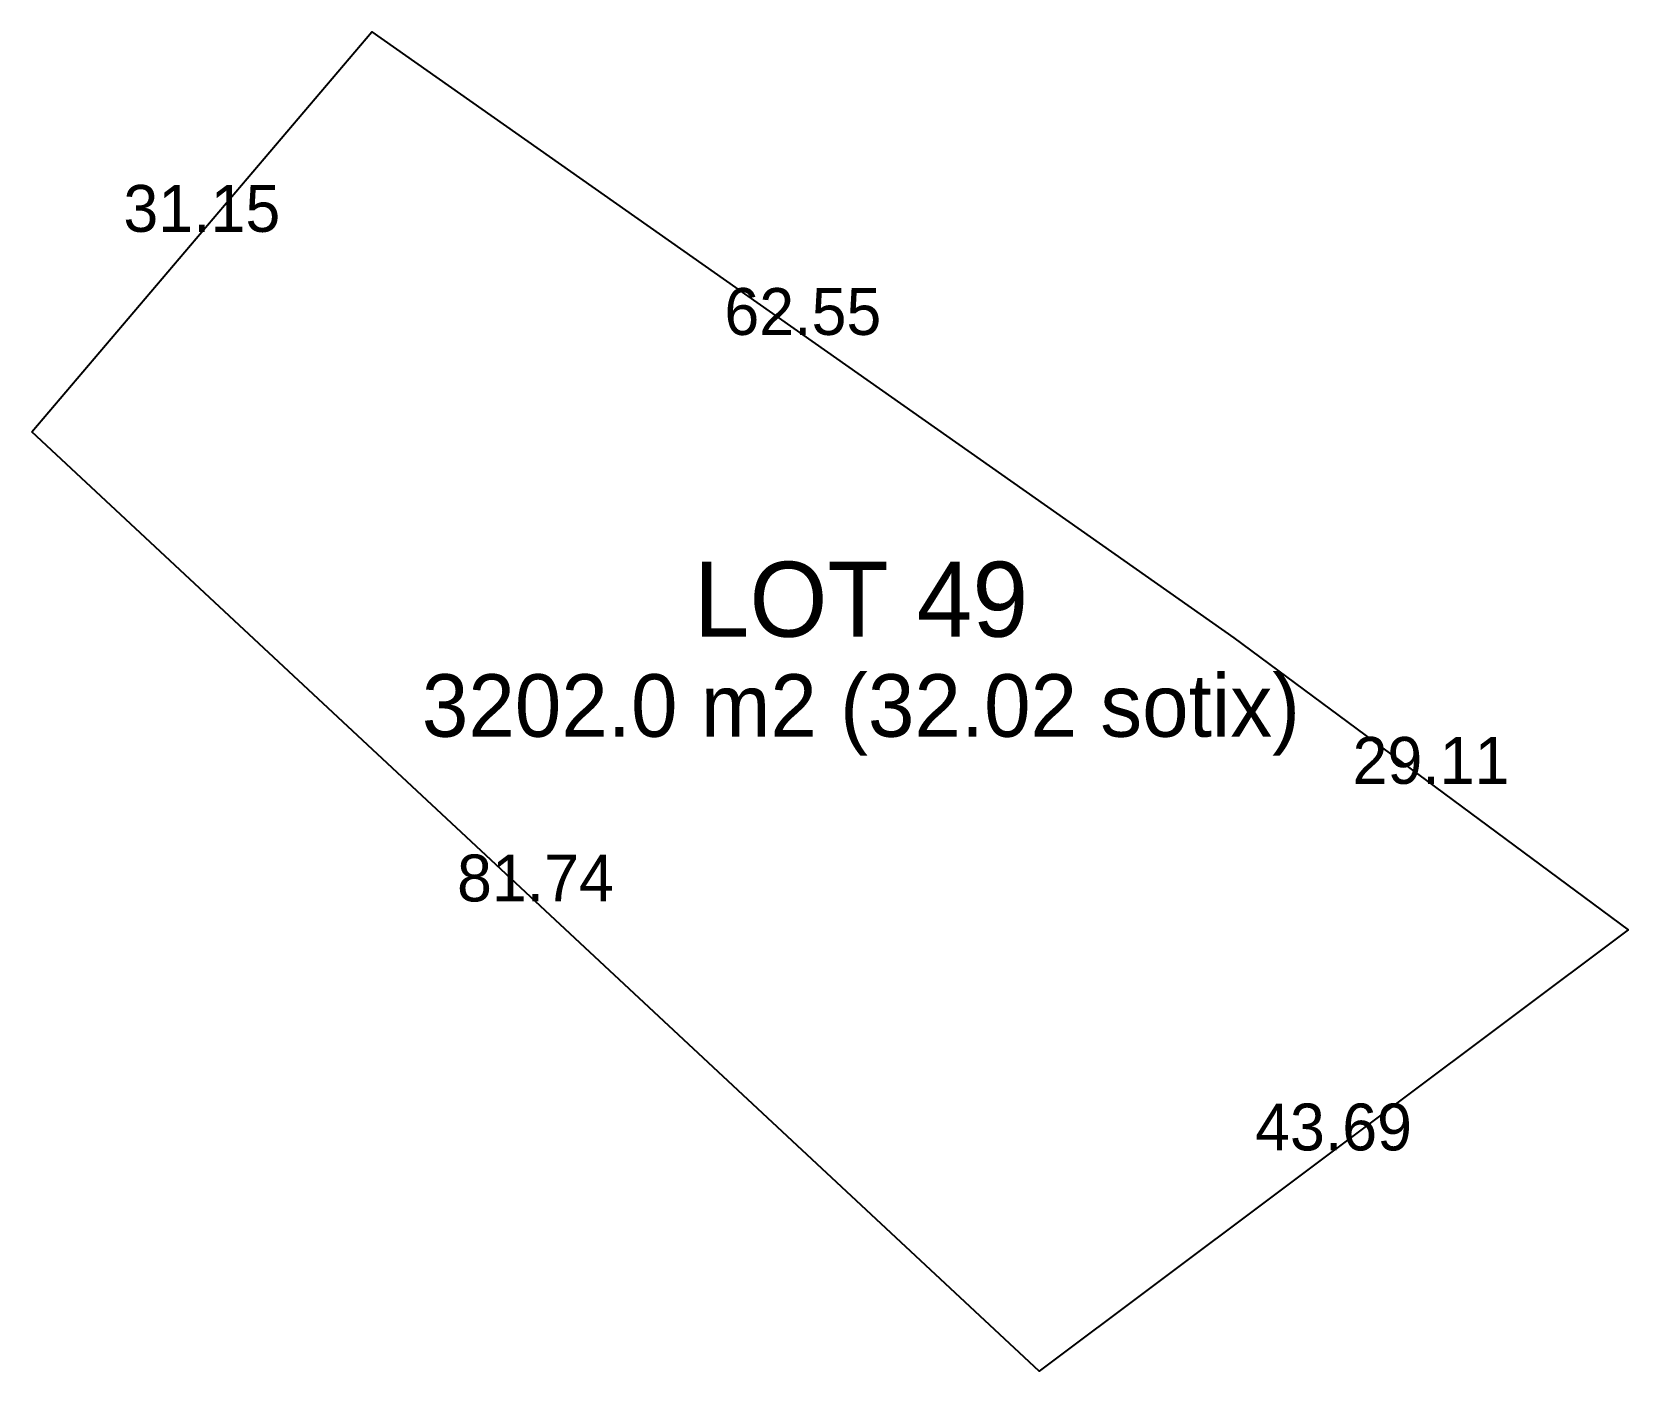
# Model space of a CAD drawing. Header units: metres. Extents: x -49.2 to 45.5, y -41 to 38.5.
import ezdxf
from ezdxf.enums import TextEntityAlignment as Align

# ---------------------------------------------------------------- set-up
doc = ezdxf.new("R2010")
doc.units = ezdxf.units.M

msp = doc.modelspace()

# ---------------------------------------------------------------- linework, layer by layer
at = {"layer": 'LOTS'}
msp.add_lwpolyline([(-49.2035, 14.7614), (-29.0331, 38.4939), (22.1371, 2.5256), (45.5305, -14.7934), (10.5689, -40.9875)], close=True, dxfattribs=at)

# ---------------------------------------------------------------- texts
at = {"layer": 'DIMS'}
for s, p in [('31.15', (-39.1183, 26.6276)), ('62.55', (-3.448, 20.5097)), ('29.11', (33.8338, -6.1339)), ('81.74', (-19.3173, -13.1131)), ('43.69', (28.0497, -27.8904))]:
    msp.add_text(s, height=2.782, dxfattribs=at).set_placement(p, align=Align.CENTER)
at = {"layer": 'LABELS'}
for s, height, p in [('LOT 49', 4.452, (0, 2.5969)), ('3202.0 m2 (32.02 sotix)', 3.71, (0, -3.3388))]:
    msp.add_text(s, height=height, dxfattribs=at).set_placement(p, align=Align.CENTER)

doc.saveas('drawing.dxf')
